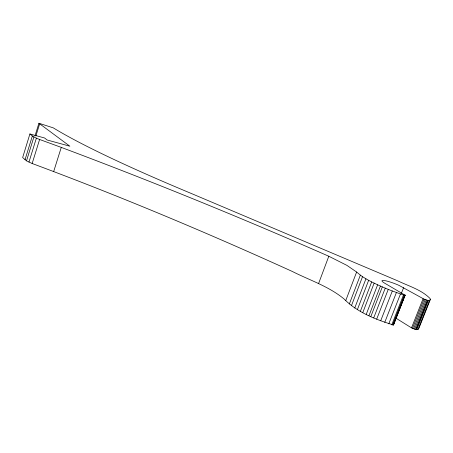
<?xml version="1.0" encoding="UTF-8"?>
<svg xmlns="http://www.w3.org/2000/svg" width="453" height="453" viewBox="0 0 453 453"><rect width="100%" height="100%" fill="white"/><g stroke="black" fill="none" stroke-linecap="round" stroke-linejoin="round"><path stroke-width="0.68" d="M38.913 123.25L69.87 146.211L47.152 140.005L44.57 137.984L29.909 133.969L22.65 157.542L26.517 160.849L32.157 163.505C120.175 196.223 206.811 232.627 292.304 271.455C309.625 280.231 328.974 286.387 344.104 299.02C357.366 312.394 375.882 319.625 393.47 324.982L405.146 295.226L384.416 283.023A13.301 1.937 21.2 0 1 384.603 280.571L386.885 281.064A13.301 1.937 21.2 0 1 399.031 285.396L424.059 299.15L428.408 300.56L429.699 300.243L430.35 299.501L430.152 298.601C421.42 289.699 408.697 286.109 397.683 280.826L190.826 193.278A344.971 31.2 19.8 0 1 53.284 127.865L38.913 123.25L34.994 135.923M25.011 159.779L32.356 135.962L29.909 133.969M26.517 160.849L33.901 136.942L32.356 135.962M35.917 135.877L39.643 123.833M28.952 162.123L36.376 138.142L33.901 136.942M32.157 163.505L39.609 139.479L36.376 138.142M53.686 171.494L61.274 147.395L39.609 139.479M318.589 283.533L328.804 256.245C240.651 217.514 151.444 181.172 61.274 147.395M345.764 300.543L356.624 272.032L346.907 265.373L328.804 256.245M349.325 303.997L360.356 275.124L356.624 272.032M351.426 305.724L362.53 276.692L360.356 275.124M354.733 308.017L365.933 278.799L362.53 276.692M357.377 309.648L368.646 280.316L365.933 278.799M360.35 311.341L371.675 281.908L368.646 280.316M362.768 312.638L374.138 283.131L371.675 281.908M366.217 314.393L377.643 284.795L374.138 283.131M368.946 315.707L380.418 286.053L377.643 284.795M370.826 316.585L382.321 286.896L380.418 286.053M373.719 317.881L385.254 288.148L382.321 286.896M376.681 319.155L388.249 289.382L385.254 288.148M380.701 320.803L392.309 290.99L403.459 295.011L405.146 295.226M384.756 322.366L396.403 292.536M388.787 323.827L400.463 293.991M401.324 293.476L403.595 287.678M391.766 324.841L403.459 295.011M392.592 325.033L404.286 295.22M393.176 325.078L404.869 295.294M405.09 295.028L393.47 324.982M430.35 299.501L418.878 328.346L418.147 329.28L416.109 329.654L411.522 327.876L423.091 298.686M412.479 328.363L424.059 299.15M413.555 328.838L425.152 299.609M414.654 329.246L426.262 300.011M415.667 329.552L427.275 300.328M416.109 329.654L427.717 300.441M416.805 329.75L428.408 300.56M418.147 329.28L429.699 300.243M388.249 289.382L392.309 290.99M395.469 317.876L411.522 327.876"/></g></svg>
